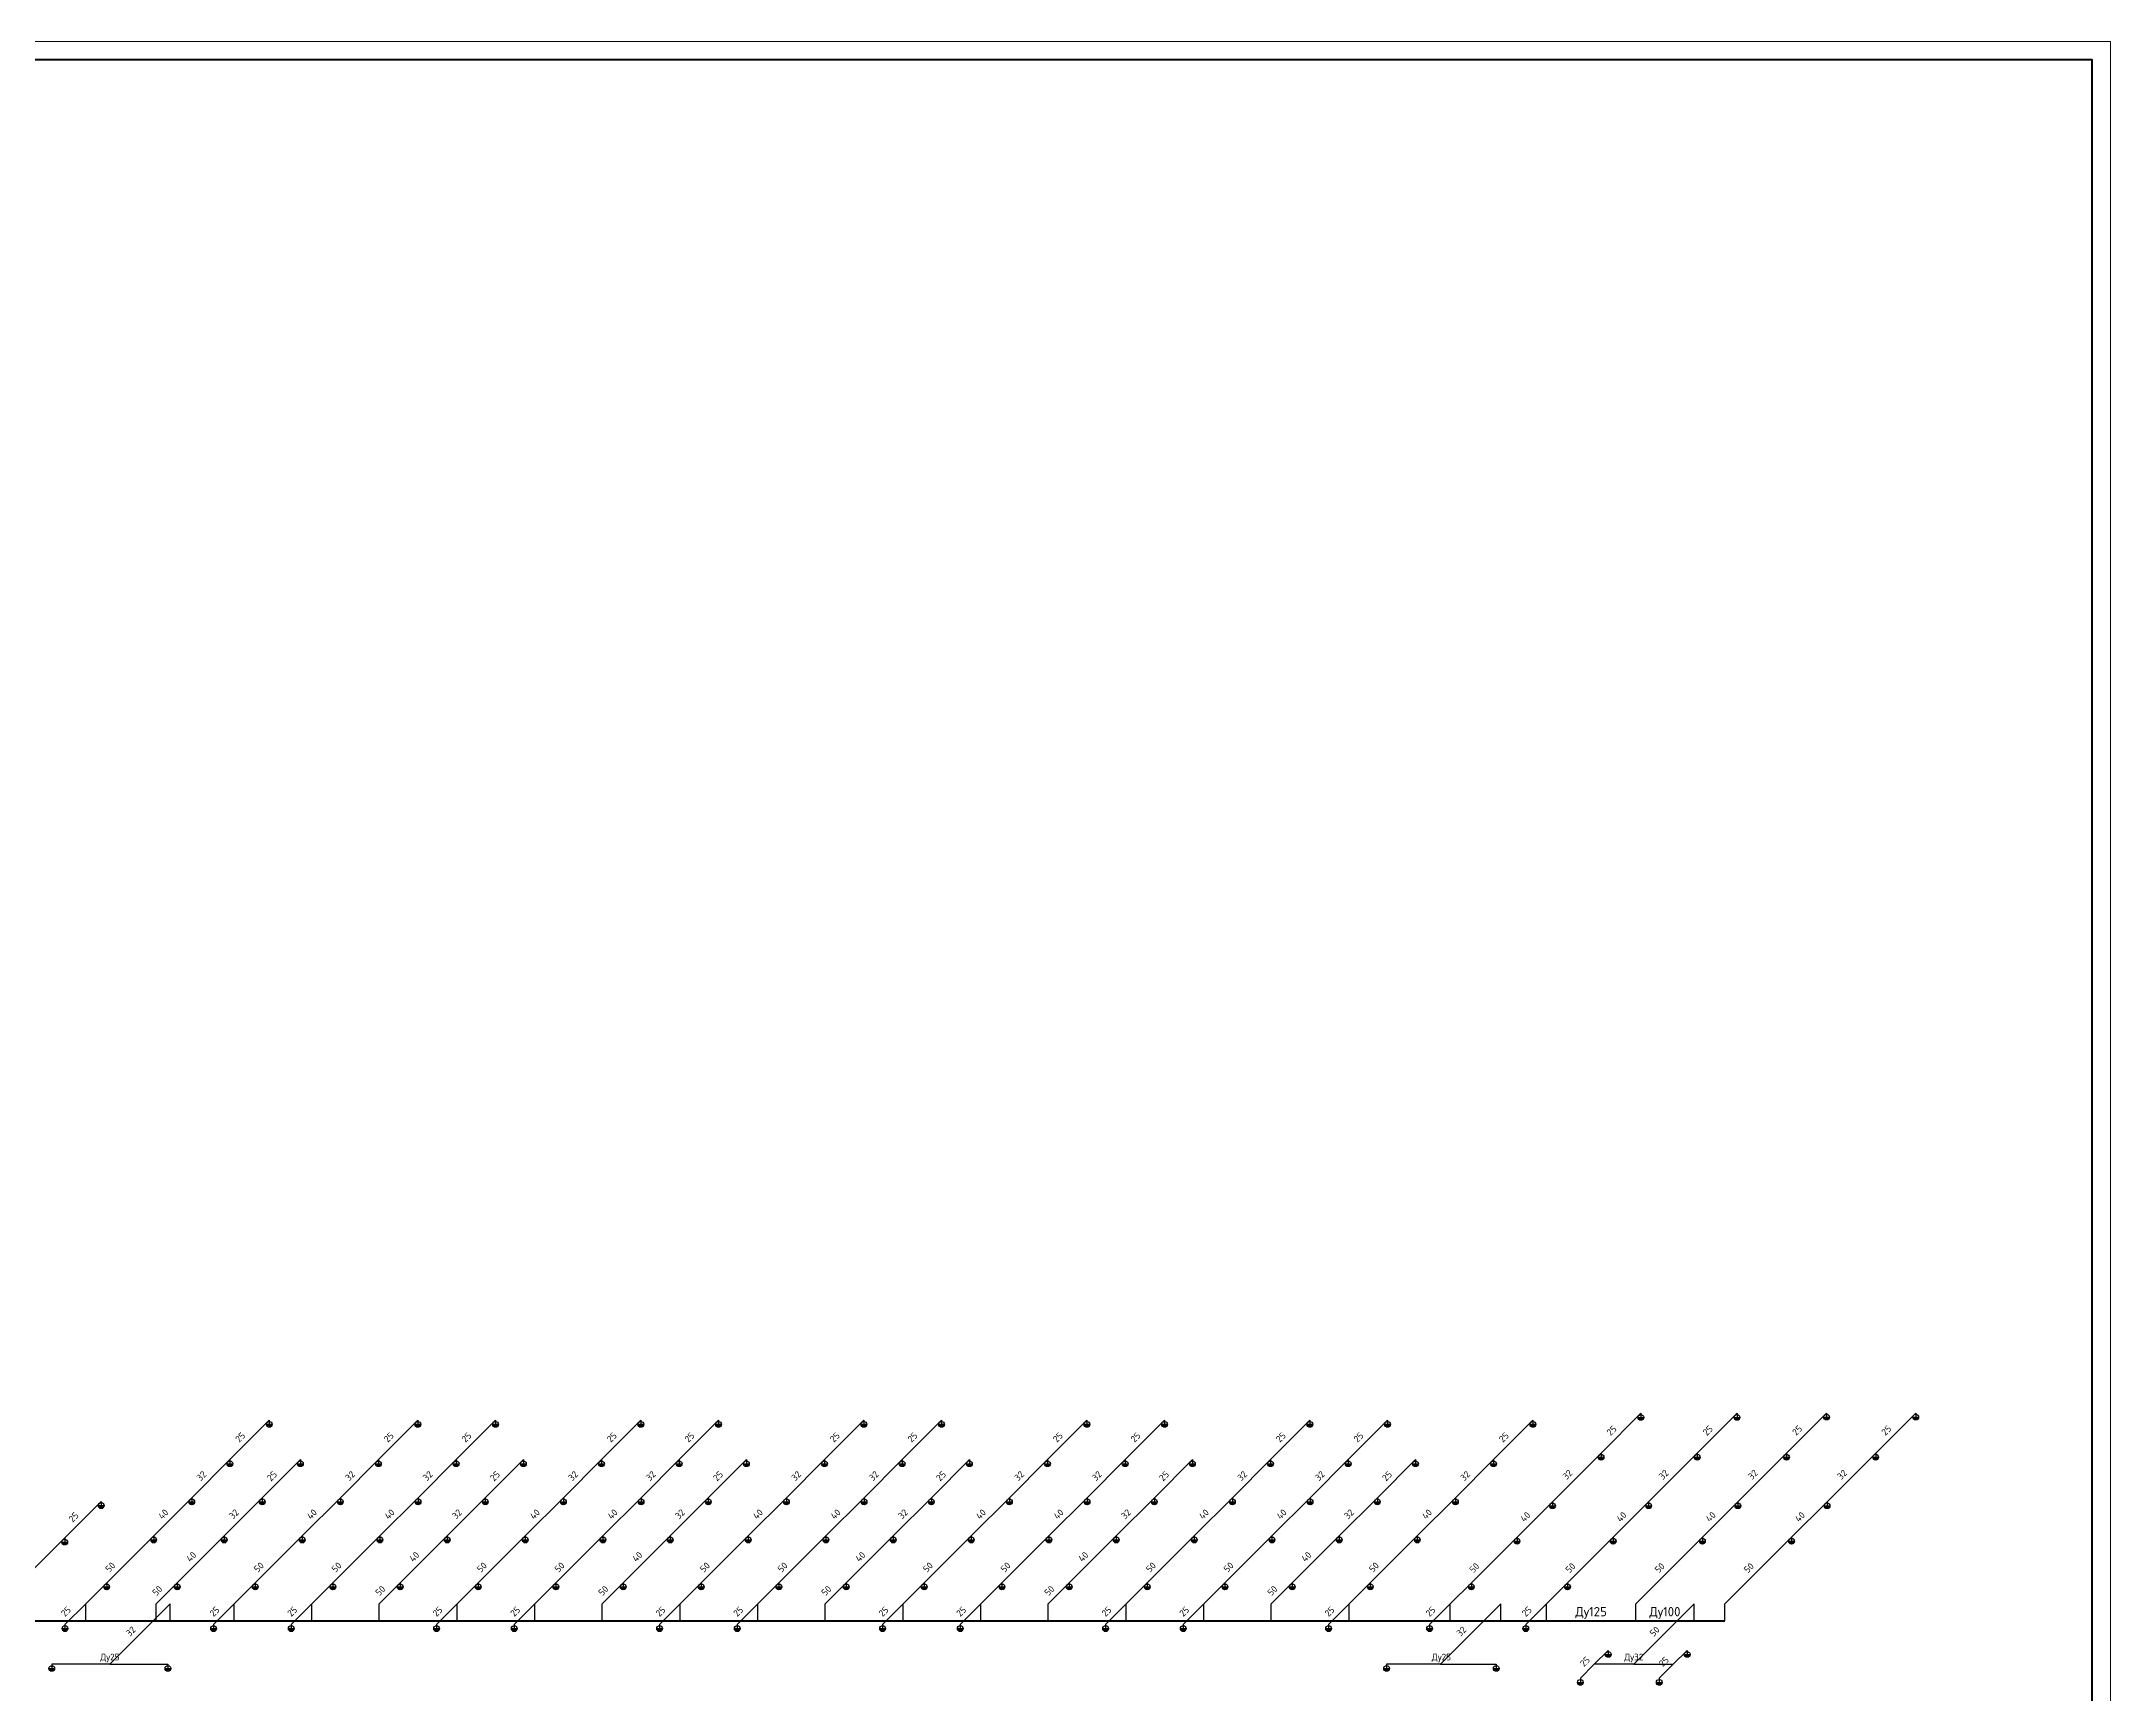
# Model space of a CAD drawing. Header units: millimetres. Extents: x 0 to 2118900, y -20000 to 84100.
# Drawn here: x 1263229 to 1318900, y 39615 to 84100 of the extents above; entities that cross this region are included whole.
import ezdxf
from ezdxf.enums import TextEntityAlignment as Align

# ---------------------------------------------------------------- set-up
doc = ezdxf.new("R2010")
doc.units = ezdxf.units.MM
for name, color, linetype, lineweight in [('ПТ_В21', 1, 'Continuous', 50), ('ПТ_В21_расп', 1, 'Continuous', 30), ('ПТ_оросители', 7, 'Continuous', 25), ('ПТ_рамка', 7, 'Continuous', 50), ('ПТ_рамка_тонк', 7, 'Continuous', 18), ('ПТ_текст', 7, 'Continuous', 18)]:
    doc.layers.add(name, color=color, linetype=linetype, lineweight=lineweight)
doc.styles.add('ПТ', font='isocpeur.ttf')

# ---------------------------------------------------------------- blocks, each defined once
blk = doc.blocks.new('SPR_DN')
for p, q in [((-1.1, 0), (1.1, 0)), ((-1.08, -0.18), (1.08, -0.18)), ((-1.04, -0.37), (1.04, -0.37)), ((-0.95, -0.55), (0.95, -0.55)), ((-0.82, -0.73), (0.82, -0.73)), ((-0.61, -0.92), (0.61, -0.92))]:
    blk.add_line(p, q)
blk.add_circle((0, 0), 1.1)

msp = doc.modelspace()

# ---------------------------------------------------------------- linework, layer by layer
at = {"layer": 'ПТ_В21'}
for p, q in [((1262085.4, 41597.4), (1264420.4, 41597.4)), ((1264420.4, 41597.4), (1266317.4, 41597.4)), ((1266317.4, 41597.4), (1266697.4, 41597.4)), ((1266697.4, 41597.4), (1268417.4, 41597.4)), ((1268417.4, 41597.4), (1270507.4, 41597.4)), ((1270507.4, 41597.4), (1272317.4, 41597.4)), ((1272317.4, 41597.4), (1274417.4, 41597.4)), ((1274417.4, 41597.4), (1276507.4, 41597.4)), ((1276507.4, 41597.4), (1278317.4, 41597.4)), ((1278317.4, 41597.4), (1280417.4, 41597.4)), ((1280417.4, 41597.4), (1282507.4, 41597.4)), ((1282507.4, 41597.4), (1284317.4, 41597.4)), ((1284317.4, 41597.4), (1286417.4, 41597.4)), ((1286417.4, 41597.4), (1288507.4, 41597.4)), ((1288507.4, 41597.4), (1290317.4, 41597.4)), ((1290317.4, 41597.4), (1292417.4, 41597.4)), ((1292417.4, 41597.4), (1294507.4, 41597.4)), ((1294507.4, 41597.4), (1296317.4, 41597.4)), ((1296317.4, 41597.4), (1298417.4, 41597.4)), ((1298417.4, 41597.4), (1301135.4, 41597.4)), ((1301135.4, 41597.4), (1302497.4, 41597.4)), ((1302497.4, 41597.4), (1303722.4, 41597.4)), ((1303722.4, 41597.4), (1306122.4, 41597.4)), ((1306122.4, 41597.4), (1307697.4, 41597.4)), ((1307697.4, 41597.4), (1308522.4, 41597.4))]:
    msp.add_line(p, q, dxfattribs=at)
at = {"layer": 'ПТ_В21_расп'}
for p, q in [((1268300.7, 45937.7), (1269361.3, 46998.3)), ((1269361.3, 46998.3), (1269361.3, 46888.3)), ((1272297.7, 45937.7), (1273358.3, 46998.3)), ((1273358.3, 46998.3), (1273358.3, 46888.3)), ((1274387.7, 45937.7), (1275448.3, 46998.3)), ((1275448.3, 46998.3), (1275448.3, 46888.3)), ((1278297.7, 45937.7), (1279358.3, 46998.3)), ((1279358.3, 46998.3), (1279358.3, 46888.3)), ((1280387.7, 45937.7), (1281448.3, 46998.3)), ((1281448.3, 46998.3), (1281448.3, 46888.3)), ((1284297.7, 45937.7), (1285358.3, 46998.3)), ((1285358.3, 46998.3), (1285358.3, 46888.3)), ((1286387.7, 45937.7), (1287448.3, 46998.3)), ((1287448.3, 46998.3), (1287448.3, 46888.3)), ((1290297.7, 45937.7), (1291358.3, 46998.3)), ((1291358.3, 46998.3), (1291358.3, 46888.3)), ((1292387.7, 45937.7), (1293448.3, 46998.3)), ((1293448.3, 46998.3), (1293448.3, 46888.3)), ((1296297.7, 45937.7), (1297358.3, 46998.3)), ((1297358.3, 46998.3), (1297358.3, 46888.3)), ((1298387.7, 45937.7), (1299448.3, 46998.3)), ((1299448.3, 46998.3), (1299448.3, 46888.3)), ((1302297.7, 45937.7), (1303358.3, 46998.3)), ((1303358.3, 46998.3), (1303358.3, 46888.3)), ((1305192.4, 46114.4), (1306261.9, 47183.9)), ((1306261.9, 47183.9), (1306261.9, 47073.9)), ((1307779.4, 46114.4), (1308848.9, 47183.9)), ((1308848.9, 47183.9), (1308848.9, 47073.9)), ((1310179.4, 46114.4), (1311257.8, 47192.8)), ((1311257.8, 47192.8), (1311257.8, 47082.8)), ((1312579.4, 46114.4), (1313657.8, 47192.8)), ((1313657.8, 47192.8), (1313657.8, 47082.8)), ((1267275.4, 44912.4), (1268300.7, 45937.7)), ((1268300.7, 45937.7), (1268300.7, 45827.7)), ((1269172.4, 44912.4), (1270197.7, 45937.7)), ((1270197.7, 45937.7), (1270197.7, 45827.7)), ((1271272.4, 44912.4), (1272297.7, 45937.7)), ((1272297.7, 45937.7), (1272297.7, 45827.7)), ((1273362.4, 44912.4), (1274387.7, 45937.7)), ((1274387.7, 45937.7), (1274387.7, 45827.7)), ((1275172.4, 44912.4), (1276197.7, 45937.7)), ((1276197.7, 45937.7), (1276197.7, 45827.7)), ((1277272.4, 44912.4), (1278297.7, 45937.7)), ((1278297.7, 45937.7), (1278297.7, 45827.7)), ((1279362.4, 44912.4), (1280387.7, 45937.7)), ((1280387.7, 45937.7), (1280387.7, 45827.7)), ((1281172.4, 44912.4), (1282197.7, 45937.7)), ((1282197.7, 45937.7), (1282197.7, 45827.7)), ((1283272.4, 44912.4), (1284297.7, 45937.7)), ((1284297.7, 45937.7), (1284297.7, 45827.7)), ((1285362.4, 44912.4), (1286387.7, 45937.7)), ((1286387.7, 45937.7), (1286387.7, 45827.7)), ((1287172.4, 44912.4), (1288197.7, 45937.7)), ((1288197.7, 45937.7), (1288197.7, 45827.7)), ((1289272.4, 44912.4), (1290297.7, 45937.7)), ((1290297.7, 45937.7), (1290297.7, 45827.7)), ((1291362.4, 44912.4), (1292387.7, 45937.7)), ((1292387.7, 45937.7), (1292387.7, 45827.7)), ((1293172.4, 44912.4), (1294197.7, 45937.7)), ((1294197.7, 45937.7), (1294197.7, 45827.7)), ((1295272.4, 44912.4), (1296297.7, 45937.7)), ((1296297.7, 45937.7), (1296297.7, 45827.7)), ((1297362.4, 44912.4), (1298387.7, 45937.7)), ((1298387.7, 45937.7), (1298387.7, 45827.7)), ((1299172.4, 44912.4), (1300197.7, 45937.7)), ((1300197.7, 45937.7), (1300197.7, 45827.7)), ((1301272.4, 44912.4), (1302297.7, 45937.7)), ((1302297.7, 45937.7), (1302297.7, 45827.7)), ((1303884.3, 44806.3), (1305192.4, 46114.4)), ((1305192.4, 46114.4), (1305192.4, 46004.4)), ((1306471.3, 44806.3), (1307779.4, 46114.4)), ((1307779.4, 46114.4), (1307779.4, 46004.4)), ((1308871.3, 44806.3), (1310179.4, 46114.4)), ((1310179.4, 46114.4), (1310179.4, 46004.4)), ((1311271.3, 44806.3), (1312579.4, 46114.4)), ((1312579.4, 46114.4), (1312579.4, 46004.4)), ((1263857.4, 43829.4), (1264838.9, 44810.9)), ((1264838.9, 44810.9), (1264838.9, 44700.9)), ((1266250.1, 43887.1), (1267275.4, 44912.4)), ((1267275.4, 44912.4), (1267275.4, 44802.4)), ((1268147.1, 43887.1), (1269172.4, 44912.4)), ((1269172.4, 44912.4), (1269172.4, 44802.4)), ((1270247.1, 43887.1), (1271272.4, 44912.4)), ((1271272.4, 44912.4), (1271272.4, 44802.4)), ((1272337.1, 43887.1), (1273362.4, 44912.4)), ((1273362.4, 44912.4), (1273362.4, 44802.4)), ((1274147.1, 43887.1), (1275172.4, 44912.4)), ((1275172.4, 44912.4), (1275172.4, 44802.4)), ((1276247.1, 43887.1), (1277272.4, 44912.4)), ((1277272.4, 44912.4), (1277272.4, 44802.4)), ((1278337.1, 43887.1), (1279362.4, 44912.4)), ((1279362.4, 44912.4), (1279362.4, 44802.4)), ((1280147.1, 43887.1), (1281172.4, 44912.4)), ((1281172.4, 44912.4), (1281172.4, 44802.4)), ((1282247.1, 43887.1), (1283272.4, 44912.4)), ((1283272.4, 44912.4), (1283272.4, 44802.4)), ((1284337.1, 43887.1), (1285362.4, 44912.4)), ((1285362.4, 44912.4), (1285362.4, 44802.4)), ((1286147.1, 43887.1), (1287172.4, 44912.4)), ((1287172.4, 44912.4), (1287172.4, 44802.4)), ((1288247.1, 43887.1), (1289272.4, 44912.4)), ((1289272.4, 44912.4), (1289272.4, 44802.4)), ((1290337.1, 43887.1), (1291362.4, 44912.4)), ((1291362.4, 44912.4), (1291362.4, 44802.4)), ((1292147.1, 43887.1), (1293172.4, 44912.4)), ((1293172.4, 44912.4), (1293172.4, 44802.4)), ((1294247.1, 43887.1), (1295272.4, 44912.4)), ((1295272.4, 44912.4), (1295272.4, 44802.4)), ((1296337.1, 43887.1), (1297362.4, 44912.4)), ((1297362.4, 44912.4), (1297362.4, 44802.4)), ((1298147.1, 43887.1), (1299172.4, 44912.4)), ((1299172.4, 44912.4), (1299172.4, 44802.4)), ((1300247.1, 43887.1), (1301272.4, 44912.4)), ((1301272.4, 44912.4), (1301272.4, 44802.4)), ((1302929.7, 43851.7), (1303884.3, 44806.3)), ((1303884.3, 44806.3), (1303884.3, 44696.3)), ((1305516.7, 43851.7), (1306471.3, 44806.3)), ((1306471.3, 44806.3), (1306471.3, 44696.3)), ((1307916.7, 43851.7), (1308871.3, 44806.3)), ((1308871.3, 44806.3), (1308871.3, 44696.3)), ((1310316.7, 43851.7), (1311271.3, 44806.3)), ((1311271.3, 44806.3), (1311271.3, 44696.3)), ((1262757.2, 42729.2), (1263857.4, 43829.4)), ((1263857.4, 43829.4), (1263857.4, 43719.4)), ((1264986.1, 42623.1), (1266250.1, 43887.1)), ((1266250.1, 43887.1), (1266250.1, 43777.1)), ((1266883.1, 42623.1), (1268147.1, 43887.1)), ((1268147.1, 43887.1), (1268147.1, 43777.1)), ((1268983.1, 42623.1), (1270247.1, 43887.1)), ((1270247.1, 43887.1), (1270247.1, 43777.1)), ((1271073.1, 42623.1), (1272337.1, 43887.1)), ((1272337.1, 43887.1), (1272337.1, 43777.1)), ((1272883.1, 42623.1), (1274147.1, 43887.1)), ((1274147.1, 43887.1), (1274147.1, 43777.1)), ((1274983.1, 42623.1), (1276247.1, 43887.1)), ((1276247.1, 43887.1), (1276247.1, 43777.1)), ((1277073.1, 42623.1), (1278337.1, 43887.1)), ((1278337.1, 43887.1), (1278337.1, 43777.1)), ((1278883.1, 42623.1), (1280147.1, 43887.1)), ((1280147.1, 43887.1), (1280147.1, 43777.1)), ((1280983.1, 42623.1), (1282247.1, 43887.1)), ((1282247.1, 43887.1), (1282247.1, 43777.1)), ((1283073.1, 42623.1), (1284337.1, 43887.1)), ((1284337.1, 43887.1), (1284337.1, 43777.1)), ((1284883.1, 42623.1), (1286147.1, 43887.1)), ((1286147.1, 43887.1), (1286147.1, 43777.1)), ((1286983.1, 42623.1), (1288247.1, 43887.1)), ((1288247.1, 43887.1), (1288247.1, 43777.1)), ((1289073.1, 42623.1), (1290337.1, 43887.1)), ((1290337.1, 43887.1), (1290337.1, 43777.1)), ((1290883.1, 42623.1), (1292147.1, 43887.1)), ((1292147.1, 43887.1), (1292147.1, 43777.1)), ((1292983.1, 42623.1), (1294247.1, 43887.1)), ((1294247.1, 43887.1), (1294247.1, 43777.1)), ((1295073.1, 42623.1), (1296337.1, 43887.1)), ((1296337.1, 43887.1), (1296337.1, 43777.1)), ((1296883.1, 42623.1), (1298147.1, 43887.1)), ((1298147.1, 43887.1), (1298147.1, 43777.1)), ((1298983.1, 42623.1), (1300247.1, 43887.1)), ((1300247.1, 43887.1), (1300247.1, 43777.1)), ((1301701.1, 42623.1), (1302929.7, 43851.7)), ((1302929.7, 43851.7), (1302929.7, 43741.7)), ((1304288.1, 42623.1), (1305516.7, 43851.7)), ((1305516.7, 43851.7), (1305516.7, 43741.7)), ((1306122.4, 42057.4), (1307916.7, 43851.7)), ((1307916.7, 43851.7), (1307916.7, 43741.7)), ((1308522.4, 42057.4), (1310316.7, 43851.7)), ((1310316.7, 43851.7), (1310316.7, 43741.7)), ((1264420.4, 42057.4), (1264986.1, 42623.1)), ((1264986.1, 42623.1), (1264986.1, 42513.1)), ((1266317.4, 42057.4), (1266883.1, 42623.1)), ((1266883.1, 42623.1), (1266883.1, 42513.1)), ((1268417.4, 42057.4), (1268983.1, 42623.1)), ((1268983.1, 42623.1), (1268983.1, 42513.1)), ((1270507.4, 42057.4), (1271073.1, 42623.1)), ((1271073.1, 42623.1), (1271073.1, 42513.1)), ((1272317.4, 42057.4), (1272883.1, 42623.1)), ((1272883.1, 42623.1), (1272883.1, 42513.1)), ((1274417.4, 42057.4), (1274983.1, 42623.1)), ((1274983.1, 42623.1), (1274983.1, 42513.1)), ((1276507.4, 42057.4), (1277073.1, 42623.1)), ((1277073.1, 42623.1), (1277073.1, 42513.1)), ((1278317.4, 42057.4), (1278883.1, 42623.1)), ((1278883.1, 42623.1), (1278883.1, 42513.1)), ((1280417.4, 42057.4), (1280983.1, 42623.1)), ((1280983.1, 42623.1), (1280983.1, 42513.1)), ((1282507.4, 42057.4), (1283073.1, 42623.1)), ((1283073.1, 42623.1), (1283073.1, 42513.1)), ((1284317.4, 42057.4), (1284883.1, 42623.1)), ((1284883.1, 42623.1), (1284883.1, 42513.1)), ((1286417.4, 42057.4), (1286983.1, 42623.1)), ((1286983.1, 42623.1), (1286983.1, 42513.1)), ((1288507.4, 42057.4), (1289073.1, 42623.1)), ((1289073.1, 42623.1), (1289073.1, 42513.1)), ((1290317.4, 42057.4), (1290883.1, 42623.1)), ((1290883.1, 42623.1), (1290883.1, 42513.1)), ((1292417.4, 42057.4), (1292983.1, 42623.1)), ((1292983.1, 42623.1), (1292983.1, 42513.1)), ((1294507.4, 42057.4), (1295073.1, 42623.1)), ((1295073.1, 42623.1), (1295073.1, 42513.1)), ((1296317.4, 42057.4), (1296883.1, 42623.1)), ((1296883.1, 42623.1), (1296883.1, 42513.1)), ((1298417.4, 42057.4), (1298983.1, 42623.1)), ((1298983.1, 42623.1), (1298983.1, 42513.1)), ((1301135.4, 42057.4), (1301701.1, 42623.1)), ((1301701.1, 42623.1), (1301701.1, 42513.1)), ((1303722.4, 42057.4), (1304288.1, 42623.1)), ((1304288.1, 42623.1), (1304288.1, 42513.1)), ((1264420.4, 42057.4), (1263863.6, 41500.6)), ((1264420.4, 41597.4), (1264420.4, 42057.4)), ((1266697.4, 42057.4), (1265071.1, 40431.1)), ((1266317.4, 41597.4), (1266317.4, 42057.4)), ((1266697.4, 41597.4), (1266697.4, 42057.4)), ((1268417.4, 42057.4), (1267860.6, 41500.6)), ((1268417.4, 41597.4), (1268417.4, 42057.4)), ((1270507.4, 42057.4), (1269950.6, 41500.6)), ((1270507.4, 41597.4), (1270507.4, 42057.4)), ((1272317.4, 41597.4), (1272317.4, 42057.4)), ((1274417.4, 42057.4), (1273860.6, 41500.6)), ((1274417.4, 41597.4), (1274417.4, 42057.4)), ((1276507.4, 42057.4), (1275950.6, 41500.6)), ((1276507.4, 41597.4), (1276507.4, 42057.4)), ((1278317.4, 41597.4), (1278317.4, 42057.4)), ((1280417.4, 42057.4), (1279860.6, 41500.6)), ((1280417.4, 41597.4), (1280417.4, 42057.4)), ((1282507.4, 42057.4), (1281950.6, 41500.6)), ((1282507.4, 41597.4), (1282507.4, 42057.4)), ((1284317.4, 41597.4), (1284317.4, 42057.4)), ((1286417.4, 42057.4), (1285860.6, 41500.6)), ((1286417.4, 41597.4), (1286417.4, 42057.4)), ((1288507.4, 42057.4), (1287950.6, 41500.6)), ((1288507.4, 41597.4), (1288507.4, 42057.4)), ((1290317.4, 41597.4), (1290317.4, 42057.4)), ((1292417.4, 42057.4), (1291860.6, 41500.6)), ((1292417.4, 41597.4), (1292417.4, 42057.4)), ((1294507.4, 42057.4), (1293950.6, 41500.6)), ((1294507.4, 41597.4), (1294507.4, 42057.4)), ((1296317.4, 41597.4), (1296317.4, 42057.4)), ((1298417.4, 42057.4), (1297860.6, 41500.6)), ((1298417.4, 41597.4), (1298417.4, 42057.4)), ((1301135.4, 42057.4), (1300578.6, 41500.6)), ((1302497.4, 42057.4), (1300871.1, 40431.1)), ((1301135.4, 41597.4), (1301135.4, 42057.4)), ((1302497.4, 41597.4), (1302497.4, 42057.4)), ((1303722.4, 42057.4), (1303165.6, 41500.6)), ((1303722.4, 41597.4), (1303722.4, 42057.4)), ((1307697.4, 42057.4), (1306071.1, 40431.1)), ((1306122.4, 41597.4), (1306122.4, 42057.4)), ((1307697.4, 41597.4), (1307697.4, 42057.4)), ((1308522.4, 41597.4), (1308522.4, 42057.4)), ((1263863.6, 41500.6), (1263863.6, 41390.6)), ((1267860.6, 41500.6), (1267860.6, 41390.6)), ((1269950.6, 41500.6), (1269950.6, 41390.6)), ((1273860.6, 41500.6), (1273860.6, 41390.6)), ((1275950.6, 41500.6), (1275950.6, 41390.6)), ((1279860.6, 41500.6), (1279860.6, 41390.6)), ((1281950.6, 41500.6), (1281950.6, 41390.6)), ((1285860.6, 41500.6), (1285860.6, 41390.6)), ((1287950.6, 41500.6), (1287950.6, 41390.6)), ((1291860.6, 41500.6), (1291860.6, 41390.6)), ((1293950.6, 41500.6), (1293950.6, 41390.6)), ((1297860.6, 41500.6), (1297860.6, 41390.6)), ((1300578.6, 41500.6), (1300578.6, 41390.6)), ((1303165.6, 41500.6), (1303165.6, 41390.6)), ((1305009.1, 40431.1), (1305384.5, 40806.5)), ((1305384.5, 40806.5), (1305384.5, 40696.5)), ((1307133.1, 40431.1), (1307508.5, 40806.5)), ((1307508.5, 40806.5), (1307508.5, 40696.5)), ((1265071.1, 40431.1), (1263509.1, 40431.1)), ((1263509.1, 40431.1), (1263509.1, 40321.1)), ((1265071.1, 40431.1), (1266633.1, 40431.1)), ((1266633.1, 40431.1), (1266633.1, 40321.1)), ((1300871.1, 40431.1), (1299421.1, 40431.1)), ((1299421.1, 40431.1), (1299421.1, 40321.1)), ((1300871.1, 40431.1), (1302371.1, 40431.1)), ((1302371.1, 40431.1), (1302371.1, 40321.1)), ((1305009.1, 40431.1), (1304633.6, 40055.6)), ((1306071.1, 40431.1), (1305009.1, 40431.1)), ((1306071.1, 40431.1), (1307133.1, 40431.1)), ((1307133.1, 40431.1), (1306757.6, 40055.6)), ((1304633.6, 40055.6), (1304633.6, 39945.6)), ((1306757.6, 40055.6), (1306757.6, 39945.6))]:
    msp.add_line(p, q, dxfattribs=at)
at = {"layer": 'ПТ_рамка', "lineweight": 70}
msp.add_lwpolyline([(1202000, 500), (1318400, 500), (1318400, 83600), (1202000, 83600)], close=True, dxfattribs=at)
at = {"layer": 'ПТ_рамка_тонк', "lineweight": 13}
msp.add_lwpolyline([(1200000, 0), (1318900, 0), (1318900, 84100), (1200000, 84100)], close=True, dxfattribs=at)

# ---------------------------------------------------------------- block references
at = {"layer": 'ПТ_оросители', "xscale": 70, "yscale": 70}
for p in [(1269361.3, 46888.3), (1273358.3, 46888.3), (1275448.3, 46888.3), (1279358.3, 46888.3), (1281448.3, 46888.3), (1285358.3, 46888.3), (1287448.3, 46888.3), (1291358.3, 46888.3), (1293448.3, 46888.3), (1297358.3, 46888.3), (1299448.3, 46888.3), (1303358.3, 46888.3), (1306261.9, 47073.9), (1308848.9, 47073.9), (1311257.8, 47082.8), (1313657.8, 47082.8), (1268300.7, 45827.7), (1270197.7, 45827.7), (1272297.7, 45827.7), (1274387.7, 45827.7), (1276197.7, 45827.7), (1278297.7, 45827.7), (1280387.7, 45827.7), (1282197.7, 45827.7), (1284297.7, 45827.7), (1286387.7, 45827.7), (1288197.7, 45827.7), (1290297.7, 45827.7), (1292387.7, 45827.7), (1294197.7, 45827.7), (1296297.7, 45827.7), (1298387.7, 45827.7), (1300197.7, 45827.7), (1302297.7, 45827.7), (1305192.4, 46004.4), (1307779.4, 46004.4), (1310179.4, 46004.4), (1312579.4, 46004.4), (1264838.9, 44700.9), (1267275.4, 44802.4), (1269172.4, 44802.4), (1271272.4, 44802.4), (1273362.4, 44802.4), (1275172.4, 44802.4), (1277272.4, 44802.4), (1279362.4, 44802.4), (1281172.4, 44802.4), (1283272.4, 44802.4), (1285362.4, 44802.4), (1287172.4, 44802.4), (1289272.4, 44802.4), (1291362.4, 44802.4), (1293172.4, 44802.4), (1295272.4, 44802.4), (1297362.4, 44802.4), (1299172.4, 44802.4), (1301272.4, 44802.4), (1303884.3, 44696.3), (1306471.3, 44696.3), (1308871.3, 44696.3), (1311271.3, 44696.3), (1263857.4, 43719.4), (1266250.1, 43777.1), (1268147.1, 43777.1), (1270247.1, 43777.1), (1272337.1, 43777.1), (1274147.1, 43777.1), (1276247.1, 43777.1), (1278337.1, 43777.1), (1280147.1, 43777.1), (1282247.1, 43777.1), (1284337.1, 43777.1), (1286147.1, 43777.1), (1288247.1, 43777.1), (1290337.1, 43777.1), (1292147.1, 43777.1), (1294247.1, 43777.1), (1296337.1, 43777.1), (1298147.1, 43777.1), (1300247.1, 43777.1), (1302929.7, 43741.7), (1305516.7, 43741.7), (1307916.7, 43741.7), (1310316.7, 43741.7), (1264986.1, 42513.1), (1266883.1, 42513.1), (1268983.1, 42513.1), (1271073.1, 42513.1), (1272883.1, 42513.1), (1274983.1, 42513.1), (1277073.1, 42513.1), (1278883.1, 42513.1), (1280983.1, 42513.1), (1283073.1, 42513.1), (1284883.1, 42513.1), (1286983.1, 42513.1), (1289073.1, 42513.1), (1290883.1, 42513.1), (1292983.1, 42513.1), (1295073.1, 42513.1), (1296883.1, 42513.1), (1298983.1, 42513.1), (1301701.1, 42513.1), (1304288.1, 42513.1), (1263863.6, 41390.6), (1267860.6, 41390.6), (1269950.6, 41390.6), (1273860.6, 41390.6), (1275950.6, 41390.6), (1279860.6, 41390.6), (1281950.6, 41390.6), (1285860.6, 41390.6), (1287950.6, 41390.6), (1291860.6, 41390.6), (1293950.6, 41390.6), (1297860.6, 41390.6), (1300578.6, 41390.6), (1303165.6, 41390.6), (1305384.5, 40696.5), (1307508.5, 40696.5), (1263509.1, 40321.1), (1266633.1, 40321.1), (1299421.1, 40321.1), (1302371.1, 40321.1), (1304633.6, 39945.6), (1306757.6, 39945.6)]:
    msp.add_blockref('SPR_DN', p, dxfattribs=at)

# ---------------------------------------------------------------- texts
at = {"layer": 'ПТ_текст', "style": 'ПТ'}
for s, p in [('25', (1305667.2, 46709.2)), ('25', (1308254.2, 46709.2)), ('25', (1310658.6, 46713.6)), ('25', (1313058.6, 46713.6)), ('25', (1268771, 46528)), ('25', (1272768, 46528)), ('25', (1274858, 46528)), ('25', (1278768, 46528)), ('25', (1280858, 46528)), ('25', (1284768, 46528)), ('25', (1286858, 46528)), ('25', (1290768, 46528)), ('25', (1292858, 46528)), ('25', (1296768, 46528)), ('25', (1298858, 46528)), ('25', (1302768, 46528)), ('32', (1304478.4, 45520.4)), ('32', (1307065.4, 45520.4)), ('32', (1309465.4, 45520.4)), ('32', (1311865.4, 45520.4)), ('32', (1267728, 45485)), ('25', (1269625, 45485)), ('32', (1271725, 45485)), ('32', (1273815, 45485)), ('25', (1275625, 45485)), ('32', (1277725, 45485)), ('32', (1279815, 45485)), ('25', (1281625, 45485)), ('32', (1283725, 45485)), ('32', (1285815, 45485)), ('25', (1287625, 45485)), ('32', (1289725, 45485)), ('32', (1291815, 45485)), ('25', (1293625, 45485)), ('32', (1295725, 45485)), ('32', (1297815, 45485)), ('25', (1299625, 45485)), ('32', (1301725, 45485)), ('40', (1266702.7, 44459.7)), ('32', (1268599.7, 44459.7)), ('40', (1270699.7, 44459.7)), ('40', (1272789.7, 44459.7)), ('32', (1274599.7, 44459.7)), ('40', (1276699.7, 44459.7)), ('40', (1278789.7, 44459.7)), ('32', (1280599.7, 44459.7)), ('40', (1282699.7, 44459.7)), ('40', (1284789.7, 44459.7)), ('32', (1286599.7, 44459.7)), ('40', (1288699.7, 44459.7)), ('40', (1290789.7, 44459.7)), ('32', (1292599.7, 44459.7)), ('40', (1294699.7, 44459.7)), ('40', (1296789.7, 44459.7)), ('32', (1298599.7, 44459.7)), ('40', (1300699.7, 44459.7)), ('25', (1264288.2, 44380.2)), ('40', (1303347, 44389)), ('40', (1305934, 44389)), ('40', (1308334, 44389)), ('40', (1310734, 44389)), ('40', (1267455.1, 43315.1)), ('40', (1273455.1, 43315.1)), ('40', (1279455.1, 43315.1)), ('40', (1285455.1, 43315.1)), ('40', (1291455.1, 43315.1)), ('40', (1297455.1, 43315.1)), ('50', (1265275.2, 43032.2)), ('50', (1269272.2, 43032.2)), ('50', (1271362.2, 43032.2)), ('50', (1275272.2, 43032.2)), ('50', (1277362.2, 43032.2)), ('50', (1281272.2, 43032.2)), ('50', (1283362.2, 43032.2)), ('50', (1287272.2, 43032.2)), ('50', (1289362.2, 43032.2)), ('50', (1293272.2, 43032.2)), ('50', (1295362.2, 43032.2)), ('50', (1299272.2, 43032.2)), ('50', (1301972.6, 43014.6)), ('50', (1304559.6, 43014.6)), ('50', (1306959.6, 43014.6)), ('50', (1309359.6, 43014.6)), ('50', (1266540.3, 42400.3)), ('50', (1272540.3, 42400.3)), ('50', (1278540.3, 42400.3)), ('50', (1284540.3, 42400.3)), ('50', (1290540.3, 42400.3)), ('50', (1296540.3, 42400.3)), ('25', (1264082, 41839)), ('25', (1268079, 41839)), ('25', (1270169, 41839)), ('25', (1274079, 41839)), ('25', (1276169, 41839)), ('25', (1280079, 41839)), ('25', (1282169, 41839)), ('25', (1286079, 41839)), ('25', (1288169, 41839)), ('25', (1292079, 41839)), ('25', (1294169, 41839)), ('25', (1298079, 41839)), ('25', (1300797, 41839)), ('25', (1303384, 41839)), ('32', (1265824.2, 41304.2)), ('32', (1301624.2, 41304.2)), ('50', (1306824.2, 41304.2)), ('25', (1304949.1, 40491.1)), ('25', (1307073.1, 40491.1))]:
    msp.add_text(s, height=180, rotation=45, dxfattribs=at).set_placement(p, align=Align.BOTTOM_RIGHT)
for s, height, p in [('Ду125', 250, (1304922.4, 41647.4)), ('Ду100', 250, (1306909.9, 41647.4)), ('Ду25', 180, (1265071.1, 40481.1)), ('Ду25', 180, (1300896.1, 40481.1)), ('Ду32', 180, (1306071.1, 40481.1))]:
    msp.add_text(s, height=height, dxfattribs=at).set_placement(p, align=Align.BOTTOM_CENTER)

doc.saveas('drawing.dxf')
